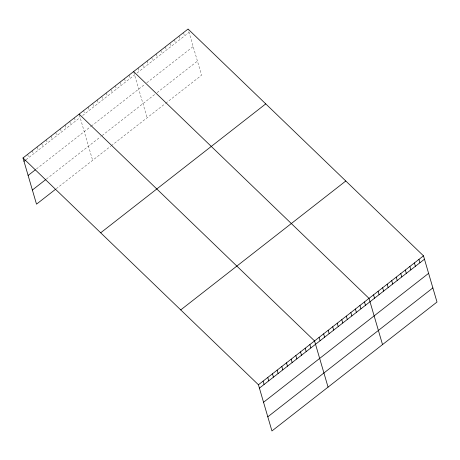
<?xml version="1.0" encoding="UTF-8"?>
<svg xmlns="http://www.w3.org/2000/svg" width="460" height="460" viewBox="0 0 460 460"><rect width="100%" height="100%" fill="white"/><g stroke="black" fill="none" stroke-linecap="round" stroke-linejoin="round"><path stroke-width="0.34" stroke-dasharray="2.3 1.72" d="M26.065 159.701L80.103 117.49M82.627 115.523L134.579 74.951M137.097 72.979L189.048 32.407M36.432 168.964L90.798 126.506M91.298 126.115L144.762 84.358M146.78 82.783L193.183 46.54M46.408 179.066L100.602 136.735M102.114 135.556L155.072 94.196M157.09 92.621L197.438 61.105M56.258 188.738L110.791 146.148M111.291 145.751L165.261 103.603M165.767 103.212L201.572 75.245L188.065 29.043M183.523 32.585L184.506 35.955M178.986 36.133L179.969 39.497M174.443 39.681L175.433 43.044M169.907 43.223L170.89 46.586M165.37 46.77L166.353 50.134M160.827 50.312L161.811 53.676M156.291 53.86L157.274 57.224M151.748 57.402L152.731 60.772M147.211 60.95L148.195 64.314M142.669 64.492L143.658 67.861M138.132 68.04L139.115 71.403M133.791 72.26L147.102 117.783M129.053 75.129L130.036 78.493M124.516 78.677L125.499 82.041M119.974 82.219L120.957 85.583M115.437 85.767L116.42 89.131M110.894 89.309L111.878 92.678M106.358 92.857L107.341 96.221M101.815 96.399L102.804 99.768M97.278 99.946L98.262 103.31M92.742 103.488L93.725 106.858M88.199 107.036L89.182 110.4M83.662 110.584L84.646 113.948M79.321 114.799L92.632 160.327M74.445 117.777L75.428 121.147M69.77 121.434L70.754 124.798M65.09 125.085L66.073 128.449M60.415 128.737L61.398 132.1M55.74 132.388L56.724 135.757M51.06 136.045L52.043 139.409M46.385 139.696L47.368 143.06M41.705 143.347L42.694 146.711M37.03 146.999L38.013 150.362M32.355 150.65L33.338 154.019M27.675 154.307L28.658 157.671"/><path stroke-width="0.69" d="M23 157.958L188.065 29.043L423.487 255.84L437 302.042L271.935 430.957L258.428 384.755L23 157.958L36.512 204.159L55.217 189.549M23.983 161.322L25.541 160.103M28.117 175.455L35.391 169.774M32.378 190.02L45.885 179.469M100.688 232.8L265.753 103.885M180.734 309.913L345.799 180.998M258.428 384.755L423.487 255.84M259.411 388.125L424.476 259.21M263.545 402.258L428.605 273.343M267.8 416.823L432.866 287.908M133.595 71.587L369.018 298.385L382.53 344.586M79.12 114.126L314.548 340.929L328.06 387.124M418.951 259.388L419.934 262.752M414.414 262.93L415.397 266.3M409.871 266.478L410.855 269.842M405.335 270.026L406.318 273.389M400.792 273.568L401.775 276.931M396.255 277.115L397.239 280.479M391.713 280.657L392.702 284.021M387.176 284.205L388.159 287.569M382.639 287.747L383.623 291.117M378.097 291.295L379.08 294.659M373.56 294.837L374.543 298.207M364.481 301.927L365.464 305.296M359.938 305.474L360.928 308.838M355.402 309.022L356.385 312.386M350.859 312.564L351.848 315.928M346.322 316.112L347.306 319.476M341.786 319.654L342.769 323.018M337.243 323.202L338.226 326.565M332.706 326.744L333.69 330.113M328.164 330.291L329.147 333.655M323.627 333.834L324.61 337.203M319.085 337.381L320.074 340.745M309.873 344.58L310.856 347.944M305.193 348.231L306.176 351.595M300.518 351.883L301.501 355.247M295.843 355.534L296.827 358.903M291.163 359.191L292.146 362.555M286.488 362.842L287.471 366.206M281.808 366.493L282.796 369.857M277.133 370.145L278.116 373.514M272.458 373.802L273.441 377.166M267.777 377.453L268.767 380.817M263.103 381.104L264.086 384.468"/></g></svg>
